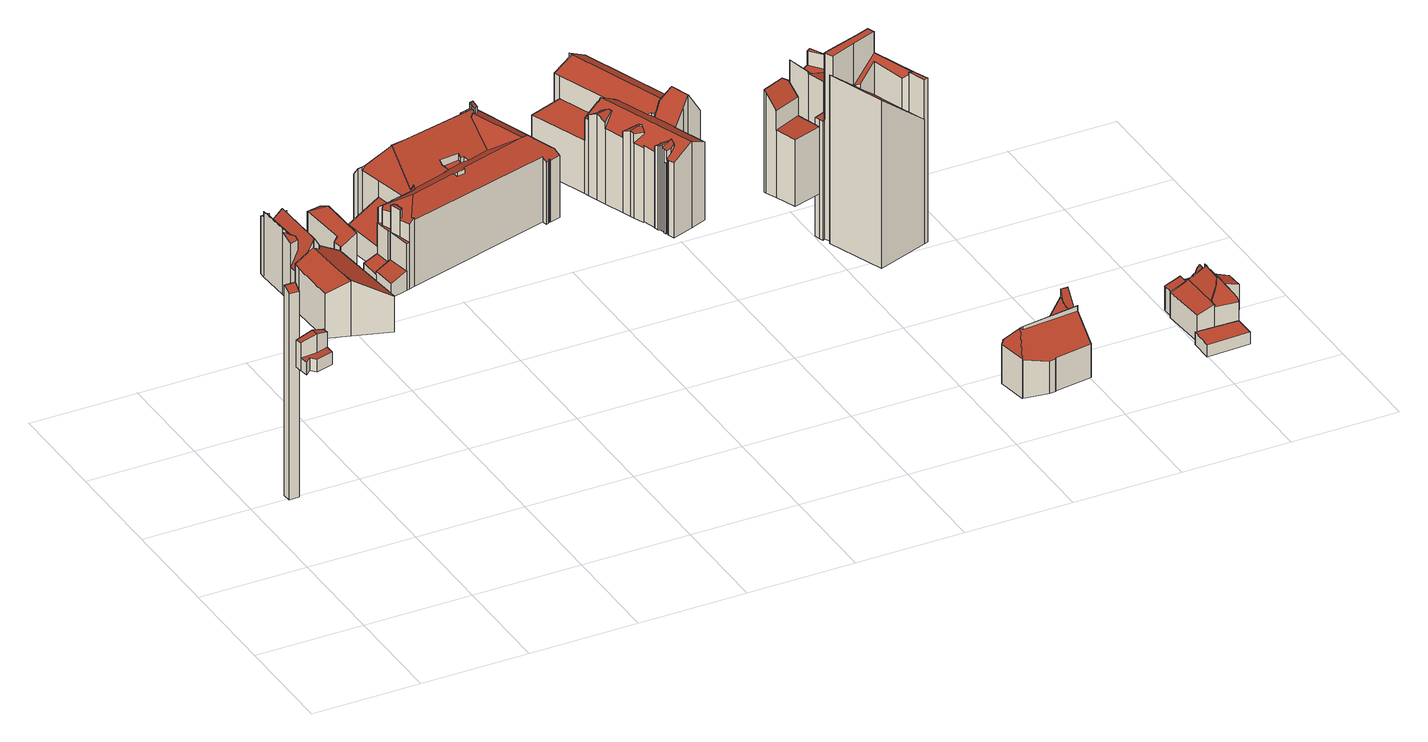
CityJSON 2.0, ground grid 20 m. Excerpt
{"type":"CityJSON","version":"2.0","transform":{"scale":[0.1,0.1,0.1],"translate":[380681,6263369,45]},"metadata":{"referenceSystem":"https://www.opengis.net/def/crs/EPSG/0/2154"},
"CityObjects":{
"building1":{"type":"Building","attributes":{"b3_dak_type":"slanted","b3_h_dak_50p":85.48,"b3_h_dak_70p":85.8,"b3_h_dak_max":86.25,"b3_h_dak_min":82.36,"b3_h_maaiveld":80.12,"b3_kas_warenhuis":false,"b3_reconstructie_onvolledig":false,"b3_rmse_lod12":2.17,"b3_rmse_lod13":0.217,"b3_rmse_lod22":0.0691,"b3_val3dity_lod12":"[]","b3_val3dity_lod13":"[]","b3_val3dity_lod22":"[]","b3_volume_lod12":81.56,"b3_volume_lod13":59.66,"b3_volume_lod22":58.39,"oorspronkelijkbouwjaar":2000},"children":["building1-1"]},
"building1-1":{"type":"BuildingPart","parents":["building1"],"geometry":[{"type":"Solid","lod":"2.2","boundaries":[[[[0,1,2,3,4,5,6,7,8]],[[9,2,1,10,11]],[[12,7,6,13]],[[13,6,5,14]],[[15,16,14,17]],[[18,3,2,9]],[[17,14,5,4,19]],[[19,4,3,18]],[[20,8,7,12]],[[21,0,8,20]],[[10,1,0,21]],[[11,10,16,15]],[[18,15,17,19]],[[10,21,20,12,13,14,16]],[[11,15,18,9]]]],"semantics":{"surfaces":[{"type":"GroundSurface"},{"type":"WallSurface","on_footprint_edge":true},{"type":"WallSurface","on_footprint_edge":false},{"type":"RoofSurface"}],"values":[[0,1,1,1,2,1,1,1,1,1,1,2,3,3,3]]}}]},
"building2":{"type":"Building","attributes":{"b3_dak_type":"slanted","b3_h_dak_50p":85.3,"b3_h_dak_70p":85.39,"b3_h_dak_max":85.51,"b3_h_dak_min":84.53,"b3_h_maaiveld":45.02,"b3_kas_warenhuis":false,"b3_reconstructie_onvolledig":false,"b3_rmse_lod12":0.295,"b3_rmse_lod13":0.295,"b3_rmse_lod22":0.0539,"b3_val3dity_lod12":"[]","b3_val3dity_lod13":"[]","b3_val3dity_lod22":"[]","b3_volume_lod12":129.17,"b3_volume_lod13":129.17,"b3_volume_lod22":128.32,"oorspronkelijkbouwjaar":2000},"children":["building2-1"]},
"building2-1":{"type":"BuildingPart","parents":["building2"],"geometry":[{"type":"Solid","lod":"2.2","boundaries":[[[[22,23,24,25]],[[26,24,23,27]],[[28,25,24,26]],[[29,22,25,28]],[[27,23,22,29]],[[27,29,28,26]]]],"semantics":{"surfaces":[{"type":"GroundSurface"},{"type":"WallSurface","on_footprint_edge":true},{"type":"RoofSurface"}],"values":[[0,1,1,1,1,2]]}}]},
"building3":{"type":"Building","attributes":{"b3_dak_type":"slanted","b3_h_dak_50p":89.87,"b3_h_dak_70p":90.57,"b3_h_dak_max":93,"b3_h_dak_min":85.7,"b3_h_maaiveld":80.34,"b3_kas_warenhuis":false,"b3_reconstructie_onvolledig":false,"b3_rmse_lod12":1.59,"b3_rmse_lod13":1.59,"b3_rmse_lod22":0.193,"b3_val3dity_lod12":"[]","b3_val3dity_lod13":"[]","b3_val3dity_lod22":"[104]","b3_volume_lod12":2002.08,"b3_volume_lod13":2002.08,"b3_volume_lod22":36542.09,"oorspronkelijkbouwjaar":2000},"children":["building3-1"]},
"building3-1":{"type":"BuildingPart","parents":["building3"],"geometry":[{"type":"Solid","lod":"2.2","boundaries":[[[[30,31,32,33,34,35,36,37,38,39,40,41,42,43,44,45,46,47]],[[48,44,43,49]],[[50,38,37,51]],[[52,53,40,39,54]],[[54,39,38,50]],[[55,35,34,56]],[[57,33,32,58]],[[56,34,33,57]],[[58,32,31,59]],[[60,61,45,44,48]],[[62,63,64]],[[53,52,64]],[[65,66,67]],[[68,69,70]],[[71,46,45,61]],[[69,68,36,35,55]],[[51,37,36,68]],[[72,73,66,65]],[[74,75,76,77]],[[75,41,40,53]],[[78,79,80]],[[81,82,80]],[[82,42,41,75,74]],[[77,76,83,79,78]],[[63,62,73,72]],[[84,85,86,87]],[[79,83,85,84]],[[88,89,90]],[[91,92,89,88,93]],[[49,94,95]],[[94,49,43,42,82,81]],[[96,97,92,91]],[[98,99,97,96]],[[100,93,88,61,60]],[[93,100,101]],[[102,103,47,46,71]],[[104,30,47,103]],[[105,103,102]],[[87,86,99,98]],[[59,31,30,104]],[[70,62,64,52,54,50,51,68]],[[77,78,80,82,74]],[[73,62,70,69,55,56,57,58,59,67,66]],[[101,100,60,48,49,95]],[[87,98,96,91,93,101,95,94,81,80,79,84]],[[105,102,71,61,88,90,106,107]],[[99,86,85,83,76,75,53,64,63,72,108,107,106,90,89,92,97]],[[59,104,103,105,107,108,72,65,67]]]],"semantics":{"surfaces":[{"type":"GroundSurface"},{"type":"WallSurface","on_footprint_edge":true},{"type":"WallSurface","on_footprint_edge":false},{"type":"RoofSurface"}],"values":[[0,1,1,1,1,1,1,1,1,1,2,2,2,2,1,1,1,2,2,1,2,2,1,2,2,2,2,2,2,2,1,2,2,2,2,1,1,2,2,1,3,3,3,3,3,3,3,3]]}}]},
"building4":{"type":"Building","attributes":{"b3_dak_type":"slanted","b3_h_dak_50p":89.09,"b3_h_dak_70p":89.4,"b3_h_dak_max":90.2,"b3_h_dak_min":88.48,"b3_h_maaiveld":82.38,"b3_kas_warenhuis":false,"b3_reconstructie_onvolledig":false,"b3_rmse_lod12":0.471,"b3_rmse_lod13":0.471,"b3_rmse_lod22":0.137,"b3_val3dity_lod12":"[]","b3_val3dity_lod13":"[]","b3_val3dity_lod22":"[]","b3_volume_lod12":205.81,"b3_volume_lod13":205.81,"b3_volume_lod22":199.67,"oorspronkelijkbouwjaar":2000},"children":["building4-1"]},
"building4-1":{"type":"BuildingPart","parents":["building4"],"geometry":[{"type":"Solid","lod":"2.2","boundaries":[[[[109,110,111,112,113,114,115,116,117,118,119]],[[120,119,118,121]],[[122,115,114,123]],[[124,117,116,125]],[[126,110,109,127]],[[128,111,110,126]],[[129,112,111,128]],[[130,113,112,129]],[[121,118,117,124]],[[127,109,119,120]],[[125,116,115,122]],[[123,114,113,130]],[[125,122,120,121,124]],[[123,130,129,128,126,127,120,122]]]],"semantics":{"surfaces":[{"type":"GroundSurface"},{"type":"WallSurface","on_footprint_edge":true},{"type":"RoofSurface"}],"values":[[0,1,1,1,1,1,1,1,1,1,1,1,2,2]]}}]},
"building5":{"type":"Building","attributes":{"b3_dak_type":"slanted","b3_h_dak_50p":95.55,"b3_h_dak_70p":96.23,"b3_h_dak_max":97.94,"b3_h_dak_min":84.59,"b3_h_maaiveld":82.44,"b3_kas_warenhuis":false,"b3_reconstructie_onvolledig":false,"b3_rmse_lod12":3.27,"b3_rmse_lod13":1.28,"b3_rmse_lod22":0.0941,"b3_val3dity_lod12":"[]","b3_val3dity_lod13":"[]","b3_val3dity_lod22":"[104,201]","b3_volume_lod12":8867.64,"b3_volume_lod13":8275.8,"b3_volume_lod22":7841.41,"oorspronkelijkbouwjaar":2000},"children":["building5-1"]},
"building5-1":{"type":"BuildingPart","parents":["building5"],"geometry":[{"type":"Solid","lod":"2.2","boundaries":[[[[131,132,133,134,135,136,137,138,139,140,141,142,143,144,145,146,147,148,149,150,151,152,153,154,155]],[[156,157,158,159]],[[160,148,147,161,158]],[[162,143,142,163]],[[164,165,166]],[[167,154,153,168]],[[169,133,132,170]],[[171,136,135,172]],[[173,174,175]],[[176,177,178,179]],[[179,178,180,181]],[[182,152,151,183]],[[183,151,150,174,173]],[[159,158,161,184,185]],[[186,155,154,167]],[[187,146,145,188]],[[188,145,144,189]],[[190,191,192]],[[193,194,195,196]],[[197,189,144,143,162]],[[198,199,200,201]],[[168,153,152,182]],[[161,147,146,187]],[[202,203,204,205,206]],[[174,150,149,177,176]],[[196,195,191,190]],[[207,208,209,210]],[[211,139,138,212]],[[212,138,137,213]],[[172,135,134,214]],[[215,186,216,217]],[[217,216,218,219]],[[220,221,222,223]],[[223,222,224,225]],[[219,218,226,227]],[[228,229,230]],[[231,228,232,233]],[[234,235,236,232]],[[233,232,236,237,238]],[[203,239,240,241,242]],[[185,184,239,203]],[[243,244,245]],[[246,247,248,203,202]],[[249,250,141,140,251,252]],[[252,251,253]],[[165,164,254]],[[251,140,139,211]],[[255,256,248,247]],[[257,258,256,255]],[[225,224,247,246]],[[210,209,259,260]],[[260,259,261]],[[201,200,262,263]],[[213,137,136,171]],[[238,237,264,265]],[[266,194,193]],[[263,262,267,268]],[[268,267,269,270]],[[271,272,229,228,231]],[[270,269,208,207]],[[244,243,273]],[[274,163,142,141,250]],[[205,204,250,249]],[[206,205,275,276]],[[276,275,277,278]],[[278,277,279,280]],[[281,282,221,220]],[[280,279,282,281]],[[283,284,157,156,285]],[[285,156,258,257]],[[286,287,288]],[[289,290,291,292]],[[292,291,284,283]],[[293,294,295]],[[287,286,295]],[[242,241,163,274]],[[296,199,198]],[[241,240,189,197]],[[297,298,299,300]],[[301,302,298,297]],[[300,299,303,304,305]],[[305,304,272,271]],[[306,307,308]],[[303,299,308]],[[309,131,155,186,215]],[[310,170,132,131,309]],[[214,134,133,169]],[[177,149,148,160]],[[294,293,311,312]],[[312,311,313,290,289]],[[181,180,313,311]],[[314,315,235,234]],[[227,226,315,314]],[[170,310,316]],[[307,306,317]],[[265,264,302,301]],[[208,269,267,262,209]],[[242,274,250,204,203]],[[280,281,220,223,225,246,202,206,276,278]],[[282,279,277,275,205,249,252,253,318,257,255,247,224,222,221]],[[258,156,159,185,203,248,256]],[[241,197,162,163]],[[189,240,239,184,161,187,188]],[[310,309,215,217,219,227,314,234,232,228,230,316]],[[214,169,166,165,254,319,192,191,195,194,266,318,253,251,211,212,213,171,172]],[[313,180,178,177,160,158,157,284,291,290]],[[312,289,292,283,285,257,318,266,193,196,190,192,319,254,320,321,261,259,209,262,200,199,296,287,295,294]],[[181,311,293,295,286,288,243,245,322,175,174,176,179]],[[317,321,320,254,307]],[[170,316,230,229,272,304,303,308,307,254,164,166,169]],[[302,264,237,236,235,315,226,218,216,186,167,168,182,183,173,175,322,245,244,273]],[[265,301,297,300,305,271,231,233,238]],[[302,273,243,288,287,296,198,201,263,268,270,207,210,260,261,321,317,306,308,299,298]]]],"semantics":{"surfaces":[{"type":"GroundSurface"},{"type":"WallSurface","on_footprint_edge":false},{"type":"WallSurface","on_footprint_edge":true},{"type":"RoofSurface"}],"values":[[0,1,2,2,1,2,2,2,1,1,1,2,2,1,2,2,2,1,1,2,1,2,2,1,2,1,1,2,2,2,1,1,1,1,1,1,1,1,1,1,1,1,1,2,1,1,2,1,1,1,1,1,1,2,1,1,1,1,1,1,1,2,1,1,1,1,1,1,1,1,1,1,1,1,1,1,1,1,1,1,1,1,1,1,2,2,2,2,1,1,1,1,1,1,1,1,3,3,3,3,3,3,3,3,3,3,3,3,3,3,3,3,3]]}}]},
"building6":{"type":"Building","attributes":{"b3_dak_type":"slanted","b3_h_dak_50p":92.23,"b3_h_dak_70p":92.69,"b3_h_dak_max":95.93,"b3_h_dak_min":86.44,"b3_h_maaiveld":76.65,"b3_kas_warenhuis":false,"b3_reconstructie_onvolledig":false,"b3_rmse_lod12":2.58,"b3_rmse_lod13":0.733,"b3_rmse_lod22":0.0958,"b3_val3dity_lod12":"[]","b3_val3dity_lod13":"[]","b3_val3dity_lod22":"[104]","b3_volume_lod12":6339.28,"b3_volume_lod13":5930.52,"b3_volume_lod22":5830.67,"oorspronkelijkbouwjaar":2000},"children":["building6-1"]},
"building6-1":{"type":"BuildingPart","parents":["building6"],"geometry":[{"type":"Solid","lod":"2.2","boundaries":[[[[323,324,325,326,327,328,329,330,331,332,333,334,335,336,337,338,339,340,341,342,343,344,345,346,347,348,349,350,351,352,353,354,355,356,357,358,359],[360,361,362,363,364]],[[365,355,354,366]],[[367,358,357,368]],[[369,343,342,370,371]],[[372,356,355,365]],[[373,374,372]],[[375,325,324,376]],[[368,357,356,372]],[[377,359,358,367]],[[378,379,380,381,382]],[[383,323,359,377]],[[384,385,386]],[[387,353,352,388]],[[389,390,391]],[[392,393,391]],[[394,363,362,395]],[[396,364,363,394]],[[397,398,399,400]],[[401,402,345,344,399]],[[403,404,405]],[[406,346,345,402]],[[407,408,398,397]],[[371,370,409,410]],[[411,412,379,378]],[[385,384,393,392]],[[400,399,344,343,369]],[[410,409,413,414]],[[415,416,417,418]],[[414,413,408,407]],[[419,360,364,396]],[[420,421,422,423]],[[395,362,361,424]],[[366,354,353,387]],[[390,389,425]],[[426,427,428]],[[382,381,428]],[[429,430,431,432]],[[433,432,434]],[[435,436,336,335,437]],[[404,403,438,439]],[[439,438,436,435]],[[440,330,329,441]],[[442,349,348,443]],[[444,350,349,442]],[[416,347,346,406]],[[443,348,347,416,415]],[[388,352,351,445]],[[445,351,350,444]],[[446,447,448,449]],[[423,422,447,446]],[[449,448,402,401]],[[450,340,339,451,452]],[[451,339,338,453]],[[453,338,337,454]],[[455,456,430,429]],[[374,373,457]],[[370,342,341,458]],[[459,458,341,340,450]],[[458,459,460]],[[454,337,336,436]],[[452,451,456,455]],[[461,331,330,440]],[[427,332,331,461,462]],[[463,334,333,464]],[[437,335,334,463]],[[465,327,326,466]],[[466,326,325,375]],[[462,461,467,468,469]],[[381,380,405]],[[464,333,332,427,426]],[[469,468,412,411]],[[441,329,328,467]],[[468,467,328,327,465]],[[434,432,431,470]],[[471,418,417,421,420]],[[424,361,360,419]],[[472,473,418,471]],[[473,472,474]],[[376,324,323,383]],[[410,414,369,371]],[[414,407,397,400,369]],[[373,366,387,425,389,457]],[[374,457,389,391,393,475,367,368,372]],[[366,373,372,365]],[[452,455,429,432,433,450]],[[464,426,428,381,405,404,439,435,437,463]],[[469,411,378,382,428,427,462]],[[441,467,461,440]],[[434,470,460,459,450,433]],[[421,417,416,406,402,448,447,422],[394,395,424,419,396]],[[442,476,425,387,388,445,444]],[[376,420,423,446,449,401,399,398,408,413,409,370,458,460,470,431,430,456,451,453,454,436,438,403,405,380,379,412,468,465,466,375]],[[473,474,386,385,392,391,390,425,476,442,443,415,418]],[[376,383,377,367,475,393,384,386,474,472,471,420]]]],"semantics":{"surfaces":[{"type":"GroundSurface"},{"type":"WallSurface","on_footprint_edge":true},{"type":"WallSurface","on_footprint_edge":false},{"type":"RoofSurface"}],"values":[[0,1,1,1,1,2,1,1,1,2,1,2,1,2,2,1,1,2,1,2,1,2,2,2,2,1,2,2,2,1,2,1,1,2,2,2,2,2,1,2,2,1,1,1,1,1,1,1,2,2,2,1,1,1,2,2,1,1,2,1,2,1,1,1,1,1,1,2,2,1,2,1,1,2,2,1,2,2,1,3,3,3,3,3,3,3,3,3,3,3,3,3,3,3]]}}]},
"building7":{"type":"Building","attributes":{"b3_dak_type":"slanted","b3_h_dak_50p":89.52,"b3_h_dak_70p":90.32,"b3_h_dak_max":91.41,"b3_h_dak_min":84.56,"b3_h_maaiveld":71.54,"b3_kas_warenhuis":false,"b3_reconstructie_onvolledig":false,"b3_rmse_lod12":2.29,"b3_rmse_lod13":0.986,"b3_rmse_lod22":0.308,"b3_val3dity_lod12":"[]","b3_val3dity_lod13":"[]","b3_val3dity_lod22":"[]","b3_volume_lod12":709.87,"b3_volume_lod13":582.52,"b3_volume_lod22":569.71,"oorspronkelijkbouwjaar":2000},"children":["building7-1"]},
"building7-1":{"type":"BuildingPart","parents":["building7"],"geometry":[{"type":"Solid","lod":"2.2","boundaries":[[[[477,478,479,480,481,482,483,484,485]],[[486,480,479,487]],[[488,481,480,486]],[[489,490,491,492]],[[487,479,478,490,489]],[[493,485,484,494]],[[495,482,481,488]],[[494,484,483,491]],[[496,477,485,493]],[[490,478,477,496]],[[492,491,483,482,495]],[[490,496,493,494,491]],[[492,495,488,486,487,489]]]],"semantics":{"surfaces":[{"type":"GroundSurface"},{"type":"WallSurface","on_footprint_edge":true},{"type":"WallSurface","on_footprint_edge":false},{"type":"RoofSurface"}],"values":[[0,1,1,2,1,1,1,1,1,1,1,3,3]]}}]},
"building8":{"type":"Building","attributes":{"b3_dak_type":"slanted","b3_h_dak_50p":91.39,"b3_h_dak_70p":93.35,"b3_h_dak_max":98.8,"b3_h_dak_min":85.71,"b3_h_maaiveld":62.87,"b3_kas_warenhuis":false,"b3_reconstructie_onvolledig":false,"b3_rmse_lod12":3.75,"b3_rmse_lod13":2.41,"b3_rmse_lod22":0.37,"b3_val3dity_lod12":"[]","b3_val3dity_lod13":"[]","b3_val3dity_lod22":"[]","b3_volume_lod12":4854.97,"b3_volume_lod13":4797.32,"b3_volume_lod22":4637.93,"oorspronkelijkbouwjaar":2000},"children":["building8-1"]},
"building8-1":{"type":"BuildingPart","parents":["building8"],"geometry":[{"type":"Solid","lod":"2.2","boundaries":[[[[497,498,499,500,501,502,503,504,505,506,507,508,509,510,511,512,513]],[[514,515,513,512,516]],[[517,509,508,518,519]],[[520,500,499,521]],[[519,518,522,523]],[[518,508,507,524]],[[525,506,505,526]],[[524,507,506,525]],[[527,501,500,520]],[[528,510,509,517]],[[529,521,499,498,530]],[[516,512,511,531,532]],[[532,531,533,534]],[[526,505,504,535]],[[535,504,503,536]],[[531,511,510,528]],[[537,502,501,527]],[[538,523,522,539,540]],[[541,497,513,515]],[[540,539,536,542]],[[542,536,503,502,537,543]],[[544,545,515,514]],[[530,498,497,541]],[[546,547,548,521,529]],[[541,547,546]],[[549,550,551,552]],[[553,554,550,549]],[[534,533,523,538]],[[552,551,548,547]],[[554,553,555]],[[543,537,545,544]],[[531,528,517,533]],[[536,539,522,518,524,525,526,535]],[[541,546,529,530]],[[555,553,549,552,547,541,515,545]],[[523,533,517,519]],[[545,537,527,520,521,548,551,550,554,555]],[[543,544,514,516,532,534,538,540,542]]]],"semantics":{"surfaces":[{"type":"GroundSurface"},{"type":"WallSurface","on_footprint_edge":true},{"type":"WallSurface","on_footprint_edge":false},{"type":"RoofSurface"}],"values":[[0,1,1,1,2,1,1,1,1,1,1,1,2,1,1,1,1,2,1,2,1,2,1,2,2,2,2,2,2,2,2,3,3,3,3,3,3,3]]}}]},
"building9":{"type":"Building","attributes":{"b3_dak_type":"slanted","b3_h_dak_50p":87.65,"b3_h_dak_70p":88.24,"b3_h_dak_max":89.97,"b3_h_dak_min":85.7,"b3_h_maaiveld":73.51,"b3_kas_warenhuis":false,"b3_reconstructie_onvolledig":false,"b3_rmse_lod12":1.12,"b3_rmse_lod13":1.12,"b3_rmse_lod22":0.256,"b3_val3dity_lod12":"[]","b3_val3dity_lod13":"[]","b3_val3dity_lod22":"[]","b3_volume_lod12":791.28,"b3_volume_lod13":791.28,"b3_volume_lod22":762.52,"oorspronkelijkbouwjaar":2000},"children":["building9-1"]},
"building9-1":{"type":"BuildingPart","parents":["building9"],"geometry":[{"type":"Solid","lod":"2.2","boundaries":[[[[556,557,558,559,560,561,562,563,564,565,566,567,568]],[[569,557,556,570]],[[571,558,557,569]],[[572,573,564,563,574]],[[575,576,573,572]],[[577,559,558,571]],[[574,563,562,578,579]],[[580,561,560,581]],[[582,580,583,584]],[[578,562,561,580,582]],[[585,565,564,573]],[[586,566,565,585,587]],[[570,556,568,588]],[[570,576,575,589]],[[590,591,567,566,586]],[[581,560,559,577]],[[584,583,592,593]],[[579,578,594]],[[589,575,594]],[[587,585,591,590]],[[593,592,595]],[[588,568,567,591]],[[579,594,575,572,574]],[[595,592,583,580,581,577]],[[587,590,586]],[[593,595,577,571,569,570,589,594,578,582,584]],[[588,591,585,573,576,570]]]],"semantics":{"surfaces":[{"type":"GroundSurface"},{"type":"WallSurface","on_footprint_edge":true},{"type":"WallSurface","on_footprint_edge":false},{"type":"RoofSurface"}],"values":[[0,1,1,1,2,1,1,1,2,1,1,1,1,2,1,1,2,2,2,2,2,1,3,3,3,3,3]]}}]},
"building10":{"type":"Building","attributes":{"b3_dak_type":"slanted","b3_h_dak_50p":59.49,"b3_h_dak_70p":60.34,"b3_h_dak_max":61.99,"b3_h_dak_min":54.6,"b3_h_maaiveld":50.79,"b3_kas_warenhuis":false,"b3_reconstructie_onvolledig":false,"b3_rmse_lod12":1.49,"b3_rmse_lod13":1.49,"b3_rmse_lod22":0.21,"b3_val3dity_lod12":"[]","b3_val3dity_lod13":"[]","b3_val3dity_lod22":"[]","b3_volume_lod12":993.1,"b3_volume_lod13":993.1,"b3_volume_lod22":926.05,"oorspronkelijkbouwjaar":2000},"children":["building10-1"]},
"building10-1":{"type":"BuildingPart","parents":["building10"],"geometry":[{"type":"Solid","lod":"2.2","boundaries":[[[[596,597,598,599,600,601,602,603,604,605,606,607,608,609,610,611,612,613,614,615,616,617,618,619]],[[620,621,615,614,622]],[[623,596,619,624]],[[625,626,599,598,627]],[[628,629,630]],[[629,611,610,631]],[[627,598,597,632]],[[633,634,635,636]],[[634,633,637]],[[621,620,637]],[[638,616,615,621]],[[631,610,609,639]],[[640,607,606,641]],[[642,602,601,643]],[[644,603,602,642]],[[645,600,599,626]],[[643,601,600,645]],[[646,612,611,629,628]],[[624,619,618,647]],[[648,649,626,625]],[[650,649,648]],[[651,652,653]],[[636,635,653]],[[654,617,616,638]],[[647,618,617,654]],[[652,613,612,646]],[[622,614,613,652,651]],[[632,597,596,623]],[[641,606,605,655]],[[655,605,604,656]],[[656,604,603,644]],[[639,609,608,657]],[[657,608,607,640]],[[622,651,653,635,634,637,620]],[[633,623,624,647,654,638,621,637]],[[632,623,633,636,653,652,646,628,630,627]],[[655,650,658,640,641]],[[657,640,658,650,648,625,627,630,629,631,639]],[[650,655,656,644,642,643,645,626,649]]]],"semantics":{"surfaces":[{"type":"GroundSurface"},{"type":"WallSurface","on_footprint_edge":true},{"type":"WallSurface","on_footprint_edge":false},{"type":"RoofSurface"}],"values":[[0,1,1,1,2,1,1,2,2,2,1,1,1,1,1,1,1,1,1,2,2,2,2,1,1,1,1,1,1,1,1,1,1,3,3,3,3,3,3]]}}]},
"building11":{"type":"Building","attributes":{"b3_dak_type":"slanted","b3_h_dak_50p":53.42,"b3_h_dak_70p":53.46,"b3_h_dak_max":57.48,"b3_h_dak_min":52.94,"b3_h_maaiveld":51.13,"b3_kas_warenhuis":false,"b3_reconstructie_onvolledig":false,"b3_rmse_lod12":0.594,"b3_rmse_lod13":0.594,"b3_rmse_lod22":0.6,"b3_val3dity_lod12":"[]","b3_val3dity_lod13":"[]","b3_val3dity_lod22":"[]","b3_volume_lod12":74.66,"b3_volume_lod13":74.66,"b3_volume_lod22":73.84,"oorspronkelijkbouwjaar":2000},"children":["building11-1"]},
"building11-1":{"type":"BuildingPart","parents":["building11"],"geometry":[{"type":"Solid","lod":"2.2","boundaries":[[[[659,660,661,662]],[[663,659,662,664]],[[664,662,661,665]],[[665,661,660,666]],[[666,660,659,663]],[[666,663,664,665]]]],"semantics":{"surfaces":[{"type":"GroundSurface"},{"type":"WallSurface","on_footprint_edge":true},{"type":"RoofSurface"}],"values":[[0,1,1,1,1,2]]}}]},
"building12":{"type":"Building","attributes":{"b3_dak_type":"slanted","b3_h_dak_50p":56.79,"b3_h_dak_70p":56.94,"b3_h_dak_max":57.46,"b3_h_dak_min":56.29,"b3_h_maaiveld":51.73,"b3_kas_warenhuis":false,"b3_reconstructie_onvolledig":false,"b3_rmse_lod12":0.324,"b3_rmse_lod13":0.324,"b3_rmse_lod22":0.2,"b3_val3dity_lod12":"[]","b3_val3dity_lod13":"[]","b3_val3dity_lod22":"[]","b3_volume_lod12":31.34,"b3_volume_lod13":31.34,"b3_volume_lod22":31.1,"oorspronkelijkbouwjaar":2000},"children":["building12-1"]},
"building12-1":{"type":"BuildingPart","parents":["building12"],"geometry":[{"type":"Solid","lod":"2.2","boundaries":[[[[667,668,669,670]],[[671,669,668,672]],[[673,670,669,671]],[[674,667,670,673]],[[672,668,667,674]],[[672,674,673,671]]]],"semantics":{"surfaces":[{"type":"GroundSurface"},{"type":"WallSurface","on_footprint_edge":true},{"type":"RoofSurface"}],"values":[[0,1,1,1,1,2]]}}]},
"building13":{"type":"Building","attributes":{"b3_dak_type":"slanted","b3_h_dak_50p":57.49,"b3_h_dak_70p":58.33,"b3_h_dak_max":60.9,"b3_h_dak_min":53.13,"b3_h_maaiveld":51.55,"b3_kas_warenhuis":false,"b3_reconstructie_onvolledig":false,"b3_rmse_lod12":1.68,"b3_rmse_lod13":1.68,"b3_rmse_lod22":0.689,"b3_val3dity_lod12":"[]","b3_val3dity_lod13":"[]","b3_val3dity_lod22":"[]","b3_volume_lod12":603.49,"b3_volume_lod13":603.49,"b3_volume_lod22":555.48,"oorspronkelijkbouwjaar":2000},"children":["building13-1"]},
"building13-1":{"type":"BuildingPart","parents":["building13"],"geometry":[{"type":"Solid","lod":"2.2","boundaries":[[[[675,676,677,678,679,680,681,682,683,684,685,686,687,688,689,690]],[[691,689,688,692]],[[693,694,690,689,691]],[[694,693,695]],[[696,697,698,699]],[[700,701,702,703]],[[704,687,686,702]],[[705,706,707]],[[708,709,707]],[[710,683,682,711]],[[712,713,714]],[[715,716,714]],[[713,712,717]],[[711,682,681,718,719]],[[692,688,687,704]],[[703,702,686,685,720]],[[721,679,678,722]],[[716,677,676,723]],[[722,678,677,716,715]],[[724,680,679,721]],[[718,681,680,724]],[[720,685,684,725]],[[725,684,683,710]],[[726,727,728,729]],[[719,718,697,696]],[[730,675,690,694]],[[731,732,733]],[[701,700,734]],[[732,731,734]],[[735,736,737]],[[729,728,738,739]],[[727,740,741]],[[723,676,675,730]],[[706,705,740,727,726]],[[736,735,742]],[[733,743,742]],[[699,698,744]],[[745,739,738,744]],[[746,747,739,745]],[[709,708,747,746]],[[692,704,695,693,691]],[[713,698,697,718,724,721,722,715,714]],[[740,705,707,709,732,734,700,703,720,725,741]],[[699,744,738,728,727,741,725,710,711,719,696]],[[735,748,730,694,695,704,702,701,734,731,733,742]],[[730,748,735,737,749,717,712,714,716,723]],[[747,708,707,706,726,729,739]],[[709,746,745,744,698,713,717,749,737,736,742,743,733,732]]]],"semantics":{"surfaces":[{"type":"GroundSurface"},{"type":"WallSurface","on_footprint_edge":true},{"type":"WallSurface","on_footprint_edge":false},{"type":"RoofSurface"}],"values":[[0,1,1,2,2,2,1,2,2,1,2,2,2,1,1,1,1,1,1,1,1,1,1,2,2,1,2,2,2,2,2,2,1,2,2,2,2,2,2,2,3,3,3,3,3,3,3,3]]}}]}
},
"vertices":[
[15,229,351],[12,246,351],[10,258,351],[41,261,351],[63,263,351],[64,252,351],[66,237,351],[34,229,351],[25,238,351],[10,258,403],[12,246,375],[12,246,404],[34,229,375],[66,237,376],[64,252,377],[43,246,412],[43,246,376],[64,252,406],[41,261,412],[63,263,406],[25,238,375],[15,229,375],
[89,413,0],[88,397,0],[69,396,0],[68,412,0],[69,396,397],[88,397,396],[68,412,406],[89,413,405],
[140,438,353],[143,438,353],[186,441,353],[186,437,353],[202,280,353],[200,276,353],[132,298,353],[91,311,353],[88,397,353],[89,413,353],[94,413,353],[93,437,353],[92,462,353],[89,524,353],[89,535,353],[103,537,353],[135,543,353],[135,531,353],[89,535,464],[89,524,469],[88,397,440],[91,311,439],[94,413,443],[94,413,420],[89,413,441],[200,276,422],[202,280,420],[186,437,422],[186,441,422],[143,438,447],[103,537,464],[103,537,439],[124,417,459],[124,417,471],[114,416,453],[136,419,460],[136,419,452],[143,430,447],[132,298,459],[132,298,460],[130,336,459],[135,543,439],[127,418,475],[127,418,457],[93,437,464],[93,437,420],[108,441,446],[108,441,465],[108,450,468],[108,450,463],[100,455,471],[92,462,480],[92,462,473],[108,450,445],[107,457,463],[107,457,445],[112,461,454],[112,461,457],[103,532,451],[103,532,443],[109,532,453],[104,511,463],[104,511,444],[103,532,463],[89,524,479],[96,519,471],[106,469,463],[106,469,445],[112,466,457],[112,466,454],[103,532,467],[100,532,466],[135,531,464],[135,531,454],[140,438,453],[131,531,462],[111,530,457],[123,524,475],[125,472,475],
[216,440,374],[186,437,374],[186,441,374],[184,458,374],[192,462,374],[184,551,374],[185,551,374],[184,552,374],[184,553,374],[210,558,374],[211,529,374],[211,529,451],[210,558,435],[185,551,436],[184,551,436],[184,553,435],[184,552,436],[186,437,430],[216,440,448],[186,441,430],[184,458,430],[192,462,436],
[524,625,374],[526,617,374],[582,445,374],[586,433,374],[566,427,374],[564,429,374],[562,426,374],[557,424,374],[555,434,374],[278,355,374],[268,352,374],[261,350,374],[228,341,374],[224,387,374],[221,424,374],[223,425,374],[248,429,374],[236,508,374],[298,520,374],[290,562,374],[281,560,374],[279,572,374],[346,584,374],[516,630,374],[515,623,374],[249,429,464],[249,429,419],[248,429,418],[248,429,464],[236,508,420],[248,429,405],[228,341,401],[261,350,412],[546,472,516],[546,472,523],[580,446,502],[516,630,466],[346,584,474],[582,445,501],[526,617,498],[564,429,495],[566,427,493],[290,562,485],[290,562,478],[296,564,485],[298,520,479],[298,520,448],[312,449,448],[312,449,481],[295,444,440],[295,444,460],[279,572,469],[281,560,486],[253,401,404],[253,401,464],[515,623,476],[223,425,397],[221,424,397],[224,387,394],[405,421,527],[405,421,518],[408,430,523],[387,422,523],[387,422,522],[389,418,519],[389,418,526],[224,387,401],[404,478,494],[404,478,492],[403,481,490],[403,481,495],[255,394,516],[255,394,464],[261,375,464],[261,375,496],[261,375,515],[437,505,500],[437,505,488],[436,495,488],[436,495,497],[555,434,499],[557,424,493],[562,426,493],[586,433,493],[515,623,495],[499,618,476],[499,618,496],[499,614,482],[499,614,500],[265,388,515],[265,388,500],[265,393,500],[265,393,515],[263,392,499],[263,392,515],[500,612,485],[500,612,502],[512,599,515],[512,599,510],[513,608,507],[512,599,527],[505,597,516],[505,597,527],[502,604,509],[502,604,496],[505,597,506],[506,593,512],[506,593,528],[255,394,404],[254,394,403],[254,394,411],[254,394,464],[334,543,525],[334,543,524],[332,543,523],[262,395,515],[262,395,498],[262,395,464],[268,352,498],[268,352,464],[278,355,502],[278,355,506],[276,360,505],[535,469,523],[252,419,494],[252,419,464],[256,425,497],[256,425,464],[442,497,488],[442,497,497],[446,488,494],[401,484,488],[401,484,497],[503,586,520],[503,586,528],[383,422,523],[398,489,488],[398,489,499],[399,499,488],[399,499,502],[510,581,528],[510,581,515],[365,550,524],[261,350,464],[263,377,498],[263,377,514],[266,376,499],[266,376,514],[266,378,499],[266,378,514],[268,380,514],[268,380,501],[276,434,495],[276,434,431],[249,429,493],[328,453,500],[328,453,493],[322,452,493],[282,435,496],[282,435,434],[280,437,433],[280,437,494],[324,442,494],[324,442,499],[326,447,497],[393,473,493],[504,578,528],[504,578,521],[507,578,520],[507,578,528],[503,584,528],[503,584,523],[507,578,517],[510,580,515],[510,580,528],[498,572,519],[498,572,523],[503,575,520],[524,625,494],[526,617,501],[305,439,470],[305,439,498],[305,439,444],[501,603,510],[501,603,497],[517,612,504],[494,569,518],[298,397,522],[411,431,523],[491,499,496],[488,501,494],[302,561,491],
[834,398,316],[804,387,316],[765,373,316],[760,385,316],[761,386,316],[760,390,316],[759,390,316],[757,394,316],[758,397,316],[757,400,316],[755,406,316],[753,406,316],[750,414,316],[752,414,316],[744,441,316],[742,437,316],[734,457,316],[732,464,316],[726,480,316],[713,517,316],[707,534,316],[700,553,316],[698,560,316],[658,671,316],[721,693,316],[717,705,316],[755,716,316],[753,722,316],[784,725,316],[847,555,316],[852,541,316],[852,540,316],[872,487,316],[845,477,316],[833,472,316],[815,465,316],[812,464,316],[737,579,316],[744,587,316],[736,596,316],[720,583,316],[720,582,316],[872,487,467],[852,540,468],[815,465,463],[833,472,490],[707,534,482],[713,517,461],[713,517,473],[845,477,510],[833,513,509],[833,513,510],[765,373,460],[804,387,483],[812,464,465],[779,401,477],[779,401,473],[781,414,477],[781,414,478],[781,414,479],[834,398,467],[797,516,463],[797,516,467],[791,518,465],[852,541,465],[847,555,465],[813,518,486],[813,518,475],[804,512,470],[800,509,468],[800,509,463],[720,583,418],[736,596,419],[720,582,418],[715,547,475],[715,547,469],[700,553,462],[700,553,471],[698,560,462],[698,560,418],[763,418,468],[763,418,474],[781,415,477],[658,671,417],[724,550,475],[724,550,474],[735,537,477],[735,537,478],[770,393,476],[770,393,467],[732,541,476],[732,541,480],[721,693,462],[721,693,418],[761,582,419],[761,582,462],[737,579,419],[734,573,484],[734,573,419],[730,571,418],[730,571,481],[744,587,419],[824,524,480],[757,400,481],[757,400,477],[775,410,479],[757,465,476],[757,465,474],[757,472,475],[757,472,479],[749,472,480],[757,472,481],[752,414,475],[752,414,461],[750,414,475],[762,414,466],[762,414,476],[757,394,452],[759,390,452],[755,716,480],[717,705,462],[753,722,480],[784,725,466],[728,569,480],[728,569,418],[727,570,418],[727,570,480],[732,464,481],[734,457,461],[734,457,478],[742,437,460],[744,441,462],[754,459,474],[754,459,471],[832,513,509],[726,480,461],[726,480,473],[755,483,476],[758,397,451],[758,397,476],[753,406,478],[755,406,478],[761,386,460],[760,385,460],[760,390,452],[760,390,460],[760,390,475],[757,481,477],[761,582,468],[762,579,469],[762,579,462],[769,578,465],[812,474,463],[781,644,480],
[1022,439,265],[1006,477,265],[998,498,265],[997,502,265],[1039,519,265],[1049,517,265],[1057,497,265],[1071,464,265],[1074,455,265],[997,502,462],[998,498,458],[1039,519,463],[1006,477,432],[1006,477,396],[1057,497,397],[1057,497,433],[1074,455,394],[1071,464,395],[1049,517,457],[1022,439,393],
[1215,391,179],[1226,364,179],[1218,361,179],[1122,326,179],[1082,433,179],[1088,435,179],[1081,450,179],[1077,447,179],[1074,455,179],[1071,464,179],[1118,483,179],[1121,484,179],[1146,493,179],[1170,502,179],[1178,484,179],[1182,474,179],[1183,471,179],[1183,471,537],[1183,471,497],[1182,474,537],[1146,493,430],[1121,484,408],[1121,484,420],[1122,326,503],[1218,361,419],[1114,462,408],[1114,462,415],[1118,483,408],[1071,464,408],[1074,455,408],[1082,433,504],[1170,502,422],[1218,361,495],[1226,364,495],[1178,484,421],[1178,484,537],[1153,475,431],[1153,475,537],[1077,447,408],[1081,450,408],[1088,435,499],[1114,462,537],[1084,452,408],[1084,452,537],[1215,391,495],[1081,450,537],[1088,435,537],[1137,454,537],[1137,454,456],[1207,394,495],[1207,394,490],[1207,394,418],[1177,459,488],[1177,459,424],[1197,398,425],[1197,398,484],[1146,447,460],[1146,447,451],[1138,453,456],
[1149,555,285],[1173,503,285],[1170,502,285],[1145,493,285],[1118,483,285],[1110,509,285],[1100,544,285],[1088,586,285],[1101,590,285],[1126,597,285],[1131,598,285],[1146,564,285],[1149,557,285],[1173,503,420],[1149,555,423],[1170,502,421],[1101,590,431],[1101,590,409],[1088,586,446],[1110,546,432],[1110,546,407],[1145,493,430],[1100,544,440],[1100,544,443],[1110,509,419],[1118,483,419],[1110,509,440],[1114,510,421],[1114,510,439],[1126,597,419],[1131,598,449],[1126,597,446],[1149,557,422],[1110,546,436],[1146,564,450],[1146,564,422],[1135,509,428],[1135,509,432],[1104,545,438],[1143,499,430],
[1357,110,58],[1355,110,58],[1355,108,58],[1357,86,58],[1360,44,58],[1290,34,58],[1289,33,58],[1277,31,58],[1231,38,58],[1231,39,58],[1222,95,58],[1226,96,58],[1331,112,58],[1328,134,58],[1338,124,58],[1342,126,58],[1333,145,58],[1358,148,58],[1372,149,58],[1374,126,58],[1375,119,58],[1370,123,58],[1368,121,58],[1376,113,58],[1374,126,133],[1374,126,123],[1372,149,170],[1357,110,150],[1376,113,122],[1357,86,174],[1357,86,163],[1355,108,146],[1342,126,131],[1342,126,122],[1348,115,137],[1338,124,125],[1355,110,146],[1356,123,150],[1356,123,132],[1356,127,140],[1356,127,150],[1368,125,133],[1375,119,123],[1328,134,111],[1226,96,141],[1222,95,133],[1289,33,120],[1290,34,121],[1277,31,120],[1360,44,122],[1333,145,120],[1368,121,132],[1251,74,171],[1251,74,165],[1247,77,168],[1358,148,171],[1358,148,156],[1357,136,153],[1370,123,130],[1231,39,134],[1231,38,132],[1331,112,138],[1227,95,142],
[1634,49,61],[1635,10,61],[1555,8,61],[1555,51,61],[1634,49,85],[1555,51,85],[1555,8,84],[1635,10,84],
[1555,137,67],[1555,158,67],[1584,159,67],[1584,138,67],[1584,159,124],[1555,158,114],[1584,138,125],[1555,137,115],
[1634,54,65],[1634,49,65],[1590,50,65],[1559,51,65],[1554,137,65],[1584,138,65],[1584,139,65],[1584,159,65],[1627,157,65],[1628,140,65],[1628,138,65],[1629,138,65],[1632,138,65],[1663,138,65],[1664,105,65],[1634,104,65],[1664,105,114],[1663,138,114],[1634,104,126],[1634,104,125],[1633,104,126],[1587,139,129],[1587,139,127],[1588,138,127],[1588,138,129],[1628,135,136],[1628,135,132],[1629,138,130],[1629,138,132],[1632,138,126],[1610,131,140],[1610,131,149],[1605,128,144],[1601,126,140],[1601,126,147],[1627,157,116],[1584,159,115],[1590,59,134],[1590,59,128],[1590,54,128],[1590,50,128],[1590,50,123],[1603,70,147],[1584,139,126],[1584,139,128],[1628,138,131],[1554,137,113],[1559,51,115],[1634,49,121],[1584,138,126],[1628,140,128],[1610,140,149],[1610,140,128],[1606,141,128],[1606,141,144],[1634,54,127],[1608,119,162],[1608,119,157],[1610,118,159],[1618,128,146],[1610,81,161],[1610,81,158],[1604,71,149],[1596,134,133],[1596,134,135],[1610,140,127],[1616,139,129],[1610,110,159],[1610,118,160],[1590,137,130],[1596,134,139],[1594,133,137],[1594,133,134],[1622,67,144],[1603,70,148]
]}
